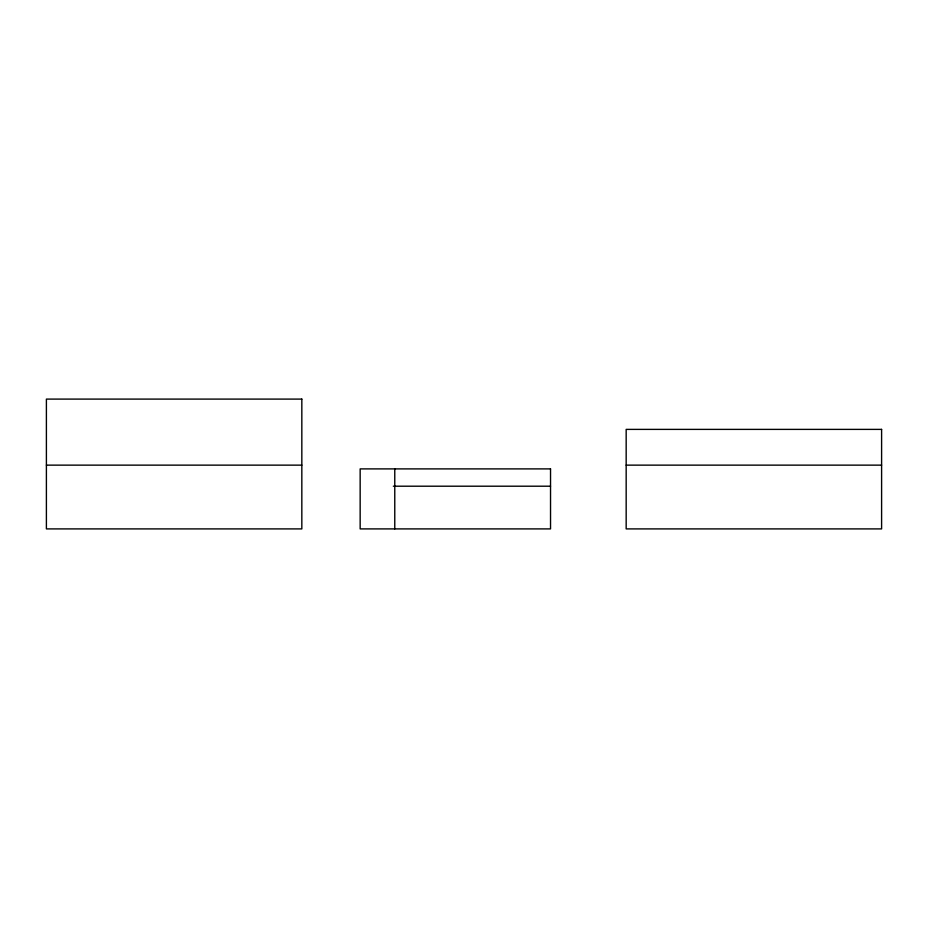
<?xml version="1.0" encoding="UTF-8"?>
<svg xmlns="http://www.w3.org/2000/svg" width="928" height="928" viewBox="0 0 928 928"><rect width="100%" height="100%" fill="white"/><g stroke="black" fill="none" stroke-linecap="round" stroke-linejoin="round"><path stroke-width="1.39" d="M46.4 465.137L301.832 465.137M626.168 465.137L881.6 465.137M393.333 486.202L550.536 486.202M394.771 468.895L394.771 528.902M301.832 399.098L46.4 399.098L46.4 528.902L301.832 528.902L301.832 399.098M881.6 429.386L626.168 429.386L626.168 528.902L881.6 528.902L881.6 429.386M550.536 468.895L360.157 468.895L360.157 528.902L550.536 528.902L550.536 468.895"/></g></svg>
